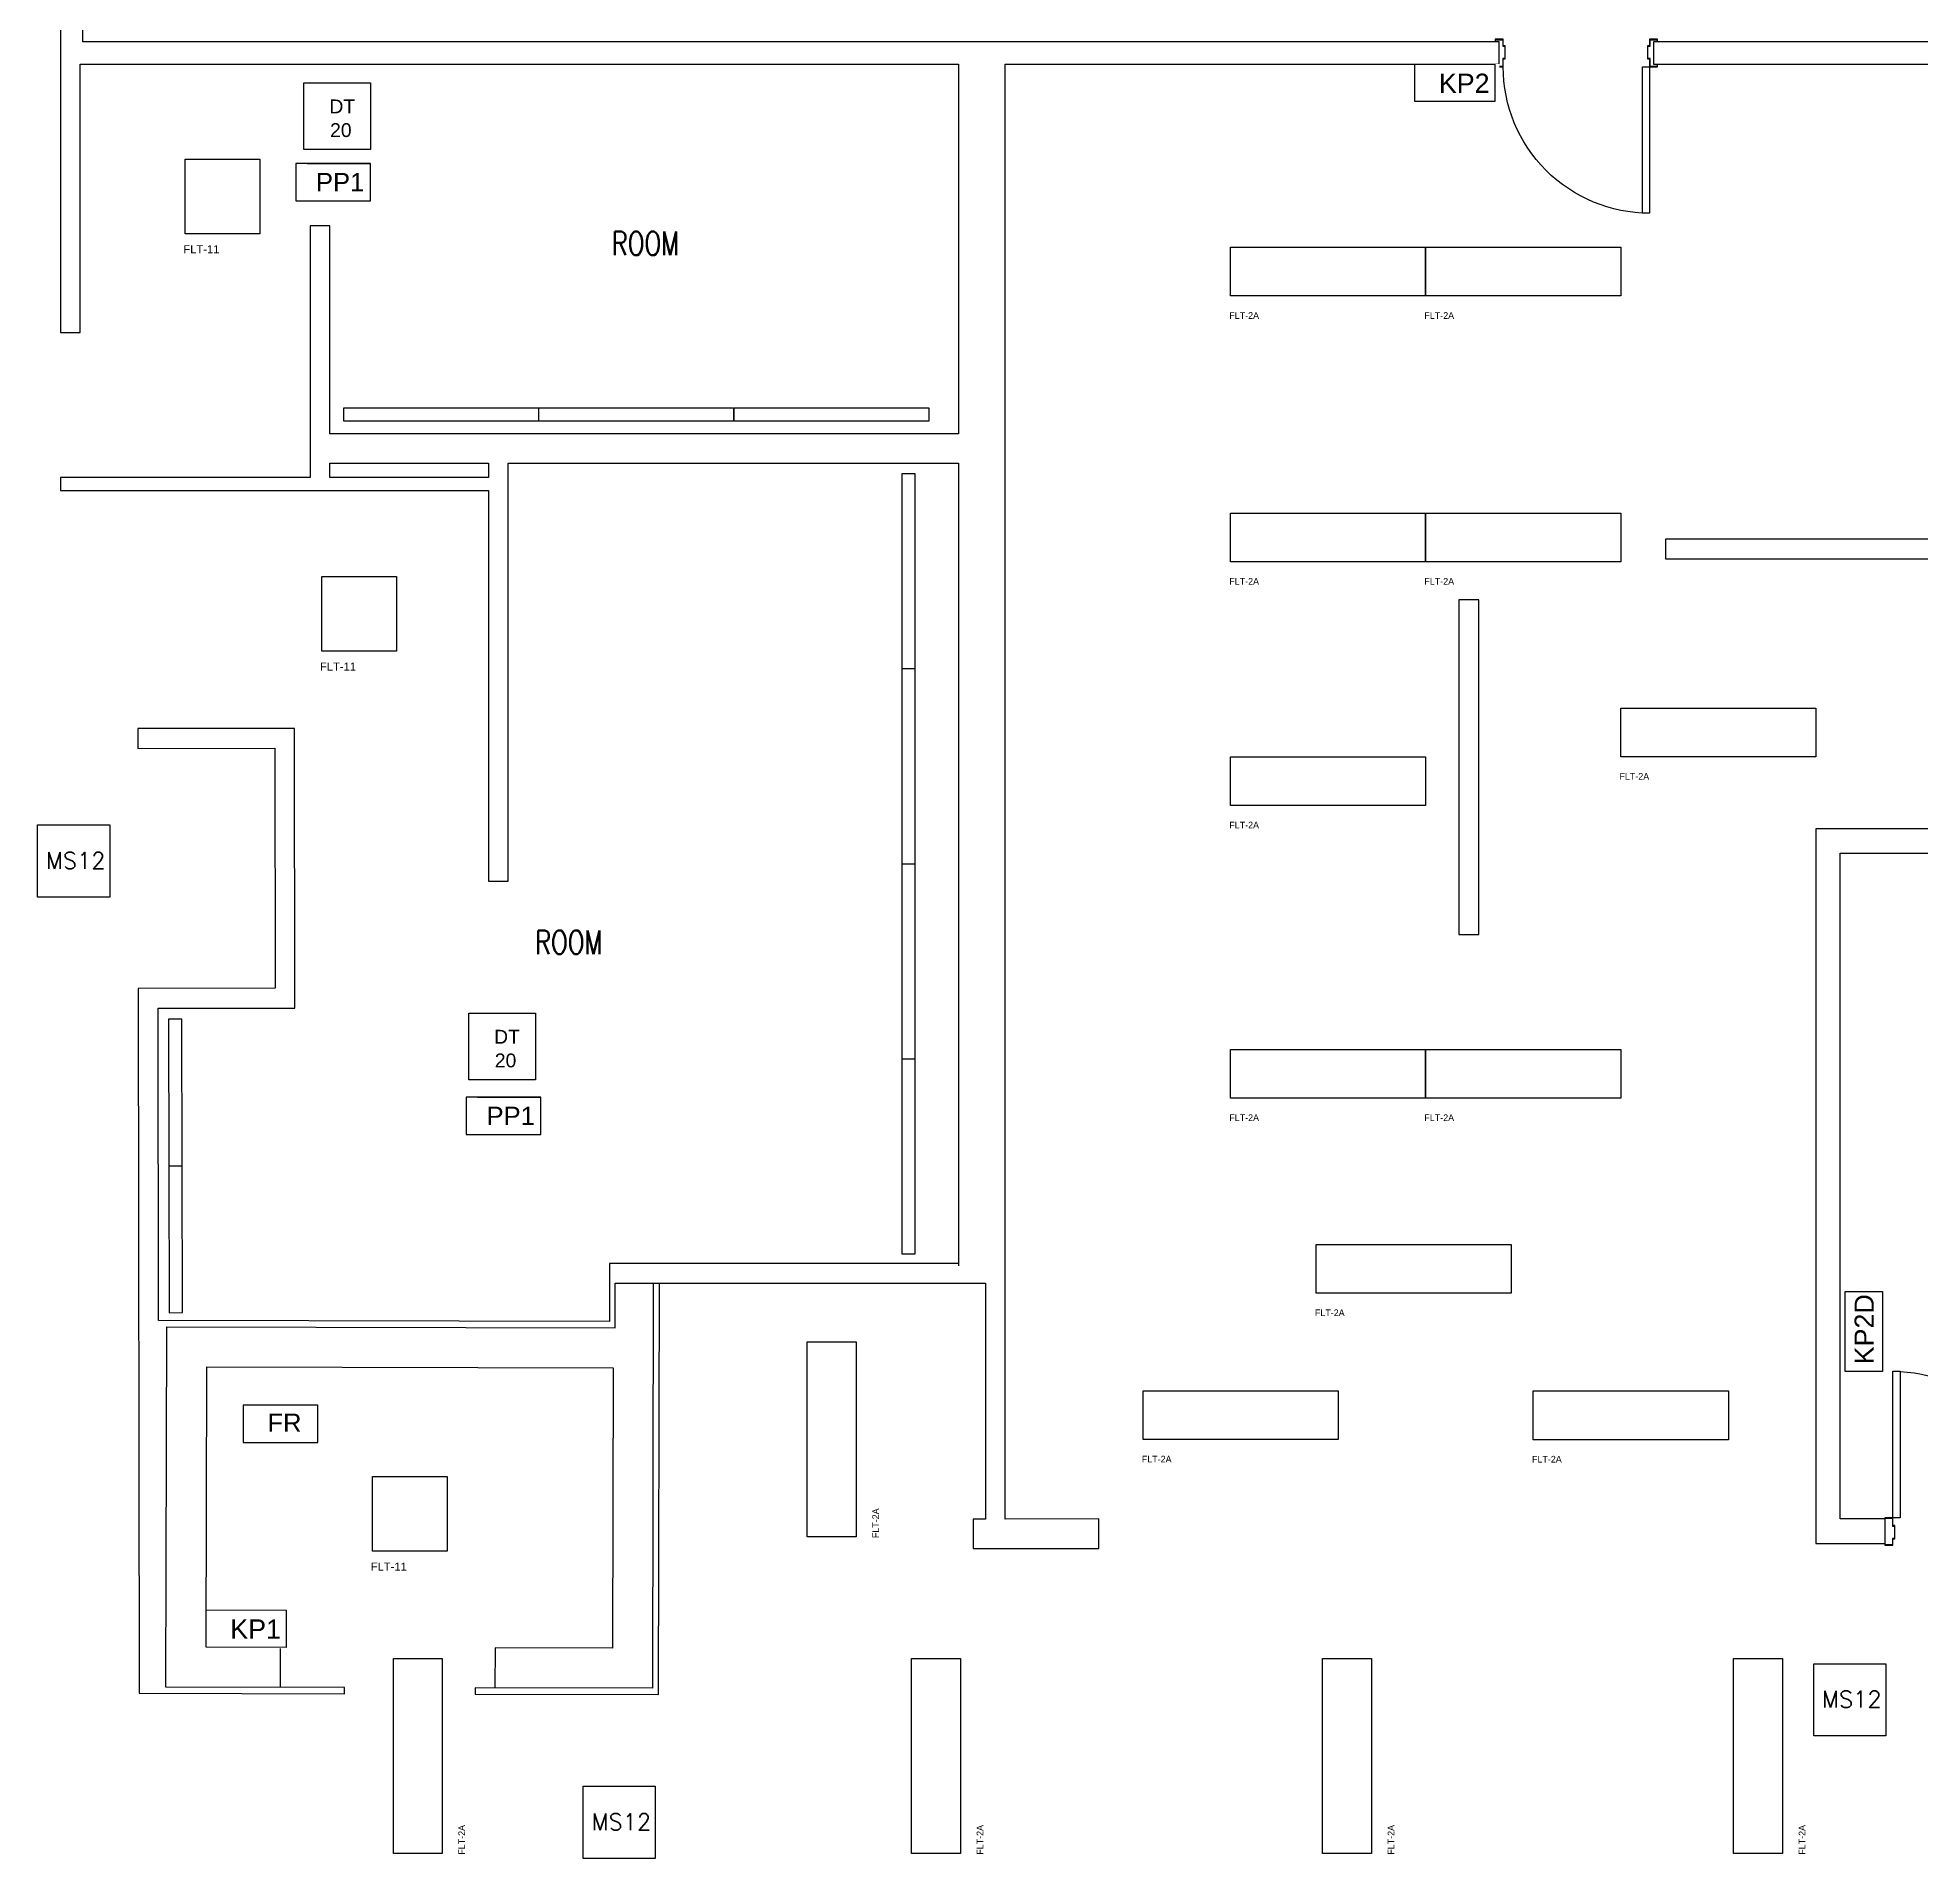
# Model space of a CAD drawing. Header units: feet. Extents: x 0 to 2831, y 0 to 3280.
# Drawn here: x 598 to 1304, y 1588 to 2271 of the extents above; entities that cross this region are included whole.
import ezdxf
from ezdxf.enums import TextEntityAlignment as Align

# ---------------------------------------------------------------- set-up
doc = ezdxf.new("R2018")
doc.units = ezdxf.units.FT
doc.header["$MEASUREMENT"] = 0
doc.layers.get('0').update_dxf_attribs({"color": 255})
for name, color, linetype in [('FLT-FIXTURES', 3, 'Continuous'), ('FLT-NOTES', 7, 'Continuous'), ('FLT-PERIPHERALS', 6, 'Continuous')]:
    doc.layers.add(name, color=color, linetype=linetype)
doc.styles.add('SC-TEXT', font='romans.shx', dxfattribs={"width": 0.75})
doc.styles.add('SIMPLEX', font='simplex.shx')
doc.styles.get("Standard").update_dxf_attribs({"font": 'arial.ttf'})

# ---------------------------------------------------------------- blocks, each defined once
blk = doc.blocks.new('FLT-2A')
at = {"layer": 'FLT-FIXTURES'}
blk.add_lwpolyline([(0, 18.29), (73.15, 18.29), (73.15, 0), (0, 0)], close=True, dxfattribs=at)
at = {"lineweight": 30}
blk.add_attdef('FLT-2A', text='', height=4, dxfattribs=at).set_placement((-0.46, -6.08), align=Align.TOP_LEFT)
blk = doc.blocks.new('FLT-11')
at = {"layer": 'FLT-FIXTURES'}
blk.add_lwpolyline([(0, 28), (28, 28), (28, 0), (0, 0)], close=True, dxfattribs=at)
blk.add_attdef('FLT-11', (-0.67, -7.23), '', height=3)
blk = doc.blocks.new('FLT-3A')
at = {"layer": 'FLT-FIXTURES'}
blk.add_lwpolyline([(0, 5), (73, 5), (73, 0), (0, 0)], close=True, dxfattribs=at)
blk = doc.blocks.new('FLT-3B')
at = {"layer": 'FLT-FIXTURES'}
blk.add_lwpolyline([(0, 5), (73, 5), (73, 0), (0, 0)], close=True, dxfattribs=at)
blk = doc.blocks.new('FLT-3D')
at = {"layer": 'FLT-FIXTURES'}
blk.add_lwpolyline([(55, 5), (0, 5), (0, 0), (55, 0)], close=True, dxfattribs=at)
blk = doc.blocks.new('FLT-MS12')
at = {"layer": 'FLT-PERIPHERALS'}
blk.add_lwpolyline([(0, 27), (27, 27), (27, 0), (0, 0)], close=True, dxfattribs=at)
at = {"layer": 'FLT-PERIPHERALS', "insert": (3.08, 16.79), "char_height": 6.21, "attachment_point": 1, "style": 'SIMPLEX'}
blk.add_mtext('MS12', dxfattribs=at)
blk = doc.blocks.new('FLT-KP1')
at = {"layer": 'FLT-PERIPHERALS', "lineweight": 30, "insert": (9.07, 10.47), "char_height": 7.201, "attachment_point": 1, "bg_fill": 2}
blk.add_mtext('KP1', dxfattribs=at)
at = {"layer": 'FLT-PERIPHERALS'}
blk.add_lwpolyline([(0, 14), (30, 14), (30, 0), (0, 0)], close=True, dxfattribs=at)
blk = doc.blocks.new('FLT-KP2')
at = {"layer": 'FLT-PERIPHERALS', "lineweight": 30, "insert": (9.07, 10.47), "char_height": 7.201, "attachment_point": 1, "bg_fill": 2}
blk.add_mtext('KP2', dxfattribs=at)
at = {"layer": 'FLT-PERIPHERALS'}
blk.add_lwpolyline([(0, 14), (30, 14), (30, 0), (0, 0)], close=True, dxfattribs=at)
blk = doc.blocks.new('FLT-KP2D')
at = {"layer": 'FLT-PERIPHERALS', "lineweight": 30, "insert": (2.72, 10.47), "char_height": 7.201, "attachment_point": 1, "bg_fill": 2}
blk.add_mtext('KP2D', dxfattribs=at)
at = {"layer": 'FLT-PERIPHERALS'}
blk.add_lwpolyline([(0, 14), (30, 14), (30, 0), (0, 0)], close=True, dxfattribs=at)
blk = doc.blocks.new('FLT-PP1')
at = {"layer": 'FLT-PERIPHERALS', "insert": (7.61, 10.46), "char_height": 6.858, "attachment_point": 1, "bg_fill": 2}
blk.add_mtext('PP1', dxfattribs=at)
at = {"layer": 'FLT-PERIPHERALS'}
blk.add_lwpolyline([(0, 0), (28, 0), (28, 14), (0, 14)], close=True, dxfattribs=at)
blk = doc.blocks.new('FLT-DT20')
at = {"layer": 'FLT-PERIPHERALS', "insert": (9.54, 18.76), "char_height": 5.193, "attachment_point": 1, "bg_fill": 2}
blk.add_mtext('DT', dxfattribs=at)
at = {"layer": 'FLT-PERIPHERALS', "insert": (9.8, 9.88), "char_height": 5.193, "attachment_point": 1, "bg_fill": 2}
blk.add_mtext('20', dxfattribs=at)
at = {"layer": 'FLT-PERIPHERALS'}
blk.add_lwpolyline([(0, 25), (25, 25), (25, 0), (0, 0)], close=True, dxfattribs=at)
blk = doc.blocks.new('FLT-FR')
at = {"layer": 'FLT-FIXTURES', "insert": (9.14, 10.82), "char_height": 6.858, "attachment_point": 1, "bg_fill": 2}
blk.add_mtext('FR', dxfattribs=at)
at = {"layer": 'FLT-FIXTURES'}
blk.add_lwpolyline([(0, 0), (28, 0), (28, 14), (0, 14)], close=True, dxfattribs=at)

msp = doc.modelspace()

# ---------------------------------------------------------------- linework, layer by layer
for points in [[(606.55, 2304.2), (606.55, 2160.11), (613.99, 2160.11), (613.99, 2260.7), (943.32, 2260.7), (943.32, 2122.18), (707.57, 2122.18), (707.57, 2200.1), (700.13, 2200.1), (700.13, 2105.74), (606.55, 2105.74), (606.55, 2100.89), (766.99, 2100.89), (766.99, 1954.39), (774.43, 1954.39), (774.43, 2111.14), (943.32, 2111.14), (943.32, 1810.08)], [(943.32, 1811.04), (812.43, 1811.04), (812.43, 1789.21), (643.32, 1789.59), (643.18, 1906.72), (694.48, 1906.79), (694.35, 2011.59), (635.61, 2011.59), (635.62, 2004.15), (686.92, 2004.22), (687.03, 1914.22), (635.73, 1914.15), (636.05, 1649.87), (713.06, 1649.69), (713.06, 1651.97), (646.1, 1652.13), (646.41, 1787.31), (814.51, 1786.92), (814.51, 1803.6), (953.4, 1803.6), (953.43, 1715.2), (948.76, 1715.2), (948.77, 1704.16), (995.87, 1704.17), (995.86, 1715.21), (960.84, 1715.2), (960.84, 2260.7), (1146.01, 2260.7), (1146.01, 2269.1), (614.95, 2269.1), (614.95, 2304.2)], [(1144.51, 2260.7), (1144.51, 2259.74), (1147.51, 2259.74), (1147.51, 2262.68), (1148.29, 2262.68), (1148.29, 2267.66), (1147.51, 2267.66), (1147.51, 2270.06), (1144.51, 2270.06), (1144.51, 2269.1)], [(1144.69, 2269.1), (1144.69, 2269.88), (1147.33, 2269.88), (1147.33, 2267.48), (1148.11, 2267.48), (1148.11, 2262.86), (1147.33, 2262.86), (1147.33, 2259.92), (1144.69, 2259.92), (1144.69, 2260.7)], [(1205.23, 2260.7), (1205.23, 2259.92), (1202.59, 2259.92), (1202.59, 2262.86), (1201.81, 2262.86), (1201.81, 2267.48), (1202.59, 2267.48), (1202.59, 2269.88), (1205.23, 2269.88), (1205.23, 2269.1)], [(1202.41, 2204.84), (1199.71, 2204.84), (1199.71, 2259.74), (1205.41, 2259.74), (1205.41, 2260.7)], [(828.85, 1803.6), (828.5, 1651.71), (762.08, 1651.86), (762.08, 1649.58), (830.78, 1649.43), (831.13, 1803.6)], [(689.06, 1652.03), (689.1, 1667.03), (661.14, 1667.09), (661.38, 1772.27), (813.77, 1771.93), (813.54, 1666.75), (769.5, 1666.85), (769.46, 1651.85)], [(1290.8, 1715.51), (1293.44, 1715.51), (1293.44, 1712.57), (1294.22, 1712.57), (1294.22, 1707.95), (1293.44, 1707.95), (1293.44, 1705.55), (1290.8, 1705.55), (1290.8, 1715.51)]]:
    msp.add_lwpolyline(points)
msp.add_lwpolyline([(1205.41, 2269.1), (1205.41, 2270.06), (1202.41, 2270.06), (1202.41, 2267.66), (1201.63, 2267.66), (1201.63, 2262.68), (1202.41, 2262.68), (1202.41, 2204.84, -0.414214), (1147.51, 2259.74)], format="xyb")
for points in [[(766.99, 2111.14), (766.99, 2105.74), (707.57, 2105.74), (707.57, 2111.14)], [(1138.37, 2059.84), (1130.93, 2059.84), (1130.93, 1934.43), (1138.37, 1934.43)]]:
    msp.add_lwpolyline(points, close=True)

# ---------------------------------------------------------------- block references
at = {"layer": 'FLT-FIXTURES'}
for p in [(653.32, 2197.08), (704.52, 2040.57), (723.58, 1703.08)]:
    msp.add_blockref('FLT-11', p, dxfattribs=at).add_auto_attribs({'FLT-11': 'FLT-11'})
ref = msp.add_blockref('FLT-2A', (1045.28, 2173.81), dxfattribs=at)
lines = msp.add_mtext('FLT-2A', dxfattribs={"layer": '0', "insert": (1044.82, 2167.74), "char_height": 2.5, "attachment_point": 1})
ref.add_attrib('FLT-2A', '', (1044.82, 2167.74)).embed_mtext(lines)
ref = msp.add_blockref('FLT-2A', (1118.44, 2173.81), dxfattribs=at)
lines = msp.add_mtext('FLT-2A', dxfattribs={"layer": '0', "insert": (1117.97, 2167.74), "char_height": 2.5, "attachment_point": 1})
ref.add_attrib('FLT-2A', '', (1117.97, 2167.74)).embed_mtext(lines)
for name, p in [('FLT-3A', (712.81, 2126.82)), ('FLT-3B', (785.97, 2126.82)), ('FLT-3B', (859.12, 2126.82))]:
    msp.add_blockref(name, p, dxfattribs=at)
at = {"layer": 'FLT-FIXTURES', "xscale": -1, "rotation": 270}
for p in [(922.08, 2034.1), (922.08, 1960.94), (922.08, 1887.79), (922.08, 1814.64)]:
    msp.add_blockref('FLT-3B', p, dxfattribs=at)
at = {"layer": 'FLT-FIXTURES'}
ref = msp.add_blockref('FLT-2A', (1045.28, 2074.14), dxfattribs=at)
lines = msp.add_mtext('FLT-2A', dxfattribs={"layer": '0', "insert": (1044.82, 2068.06), "char_height": 2.5, "attachment_point": 1})
ref.add_attrib('FLT-2A', '', (1044.82, 2068.06)).embed_mtext(lines)
ref = msp.add_blockref('FLT-2A', (1118.44, 2074.14), dxfattribs=at)
lines = msp.add_mtext('FLT-2A', dxfattribs={"layer": '0', "insert": (1117.97, 2068.06), "char_height": 2.5, "attachment_point": 1})
ref.add_attrib('FLT-2A', '', (1117.97, 2068.06)).embed_mtext(lines)
ref = msp.add_blockref('FLT-2A', (1191.59, 2001.01), dxfattribs=at)
lines = msp.add_mtext('FLT-2A', dxfattribs={"layer": '0', "insert": (1191.12, 1994.93), "char_height": 2.5, "attachment_point": 1})
ref.add_attrib('FLT-2A', '', (1191.12, 1994.93)).embed_mtext(lines)
ref = msp.add_blockref('FLT-2A', (1045.28, 1982.72), dxfattribs=at)
lines = msp.add_mtext('FLT-2A', dxfattribs={"layer": '0', "insert": (1044.82, 1976.65), "char_height": 2.5, "attachment_point": 1})
ref.add_attrib('FLT-2A', '', (1044.82, 1976.65)).embed_mtext(lines)
at = {"layer": 'FLT-FIXTURES', "rotation": 90.11150607920565}
for p in [(652.16, 1847.58), (652.27, 1792.58)]:
    msp.add_blockref('FLT-3D', p, dxfattribs=at)
at = {"layer": 'FLT-FIXTURES'}
ref = msp.add_blockref('FLT-2A', (1045.28, 1872.99), dxfattribs=at)
lines = msp.add_mtext('FLT-2A', dxfattribs={"layer": '0', "insert": (1044.82, 1866.92), "char_height": 2.5, "attachment_point": 1})
ref.add_attrib('FLT-2A', '', (1044.82, 1866.92)).embed_mtext(lines)
ref = msp.add_blockref('FLT-2A', (1118.44, 1872.99), dxfattribs=at)
lines = msp.add_mtext('FLT-2A', dxfattribs={"layer": '0', "insert": (1117.97, 1866.92), "char_height": 2.5, "attachment_point": 1})
ref.add_attrib('FLT-2A', '', (1117.97, 1866.92)).embed_mtext(lines)
ref = msp.add_blockref('FLT-2A', (1077.38, 1799.84), dxfattribs=at)
lines = msp.add_mtext('FLT-2A', dxfattribs={"layer": '0', "insert": (1076.92, 1793.77), "char_height": 2.5, "attachment_point": 1})
ref.add_attrib('FLT-2A', '', (1076.92, 1793.77)).embed_mtext(lines)
ref = msp.add_blockref('FLT-2A', (904.87, 1708.51), dxfattribs=dict(at, rotation=90))
lines = msp.add_mtext('FLT-2A', dxfattribs={"layer": '0', "insert": (910.95, 1708.04), "char_height": 2.5, "attachment_point": 1, "rotation": 90})
ref.add_attrib('FLT-2A', '', (910.95, 1708.04)).embed_mtext(lines)
ref = msp.add_blockref('FLT-2A', (1012.49, 1744.98), dxfattribs=at)
lines = msp.add_mtext('FLT-2A', dxfattribs={"layer": '0', "insert": (1012.02, 1738.9), "char_height": 2.5, "attachment_point": 1})
ref.add_attrib('FLT-2A', '', (1012.02, 1738.9)).embed_mtext(lines)
ref = msp.add_blockref('FLT-2A', (1158.79, 1744.95), dxfattribs=at)
lines = msp.add_mtext('FLT-2A', dxfattribs={"layer": '0', "insert": (1158.33, 1738.88), "char_height": 2.5, "attachment_point": 1})
ref.add_attrib('FLT-2A', '', (1158.33, 1738.88)).embed_mtext(lines)
ref = msp.add_blockref('FLT-2A', (749.66, 1589.79), dxfattribs=dict(at, rotation=90))
lines = msp.add_mtext('FLT-2A', dxfattribs={"layer": '0', "insert": (755.74, 1589.33), "char_height": 2.5, "attachment_point": 1, "rotation": 90})
ref.add_attrib('FLT-2A', '', (755.74, 1589.33)).embed_mtext(lines)
ref = msp.add_blockref('FLT-2A', (943.99, 1589.79), dxfattribs=dict(at, rotation=90))
lines = msp.add_mtext('FLT-2A', dxfattribs={"layer": '0', "insert": (950.06, 1589.33), "char_height": 2.5, "attachment_point": 1, "rotation": 90})
ref.add_attrib('FLT-2A', '', (950.06, 1589.33)).embed_mtext(lines)
ref = msp.add_blockref('FLT-2A', (1098.1, 1589.79), dxfattribs=dict(at, rotation=90))
lines = msp.add_mtext('FLT-2A', dxfattribs={"layer": '0', "insert": (1104.18, 1589.33), "char_height": 2.5, "attachment_point": 1, "rotation": 90})
ref.add_attrib('FLT-2A', '', (1104.18, 1589.33)).embed_mtext(lines)
ref = msp.add_blockref('FLT-2A', (1252.22, 1589.79), dxfattribs=dict(at, rotation=90))
lines = msp.add_mtext('FLT-2A', dxfattribs={"layer": '0', "insert": (1258.3, 1589.33), "char_height": 2.5, "attachment_point": 1, "rotation": 90})
ref.add_attrib('FLT-2A', '', (1258.3, 1589.33)).embed_mtext(lines)
at = {"layer": 'FLT-PERIPHERALS'}
for p in [(598, 1948.44), (1263.96, 1633.93), (802.6, 1587.96)]:
    msp.add_blockref('FLT-MS12', p, dxfattribs=at)
at = {"layer": 'FLT-PERIPHERALS', "rotation": 90}
msp.add_blockref('FLT-KP2D', (1289.75, 1770.5), dxfattribs=at)

# ---------------------------------------------------------------- next in the draw order: linework, layer by layer
for points in [[(1290.8, 1715.21), (1273.92, 1715.21), (1273.92, 1964.86), (1677.17, 1964.86), (1677.17, 1976.86), (1347, 1976.86), (1347, 2269.1), (1203.91, 2269.1), (1203.91, 2260.7), (1338.6, 2260.7), (1338.6, 2082.67), (1208.41, 2082.67), (1208.41, 2075.23), (1338.6, 2075.23), (1338.6, 1974.04), (1264.74, 1974.04), (1264.74, 1715.21), (1264.72, 1715.21), (1264.74, 1706.03), (1290.8, 1706.03)], [(1293.62, 1770.59), (1296.32, 1770.59), (1296.32, 1715.69), (1290.62, 1715.69), (1290.62, 1715.21)]]:
    msp.add_lwpolyline(points)
msp.add_lwpolyline([(1290.62, 1706.03), (1290.62, 1705.37), (1293.62, 1705.37), (1293.62, 1707.77), (1294.4, 1707.77), (1294.4, 1712.75), (1293.62, 1712.75), (1293.62, 1770.59, -0.414214), (1348.52, 1715.69)], format="xyb")

# ---------------------------------------------------------------- next in the draw order: block references
at = {"layer": 'FLT-FIXTURES'}
msp.add_blockref('FLT-FR', (675.01, 1743.93), dxfattribs=at)
at = {"layer": 'FLT-PERIPHERALS'}
for name, p in [('FLT-KP2', (1114.33, 2246.7)), ('FLT-DT20', (697.85, 2228.73)), ('FLT-PP1', (694.75, 2209.5)), ('FLT-DT20', (759.61, 1879.88)), ('FLT-PP1', (758.71, 1859.36))]:
    msp.add_blockref(name, p, dxfattribs=at)
at = {"layer": 'FLT-PERIPHERALS', "rotation": 359.958807972879}
msp.add_blockref('FLT-KP1', (661.14, 1667.09), dxfattribs=at)

# ---------------------------------------------------------------- next in the draw order: texts
at = {"layer": 'FLT-NOTES', "char_height": 8.852, "width": 39.0969, "attachment_point": 1, "line_spacing_factor": 0.938532, "style": 'SC-TEXT', "bg_fill": 3, "box_fill_scale": 1.25, "bg_fill_color": 7, "bg_fill_transparency": 0}
for insert in [(813.29, 2197.95), (784.52, 1935.91)]:
    msp.add_mtext('ROOM', dxfattribs=dict(at, insert=insert))

doc.saveas('drawing.dxf')
